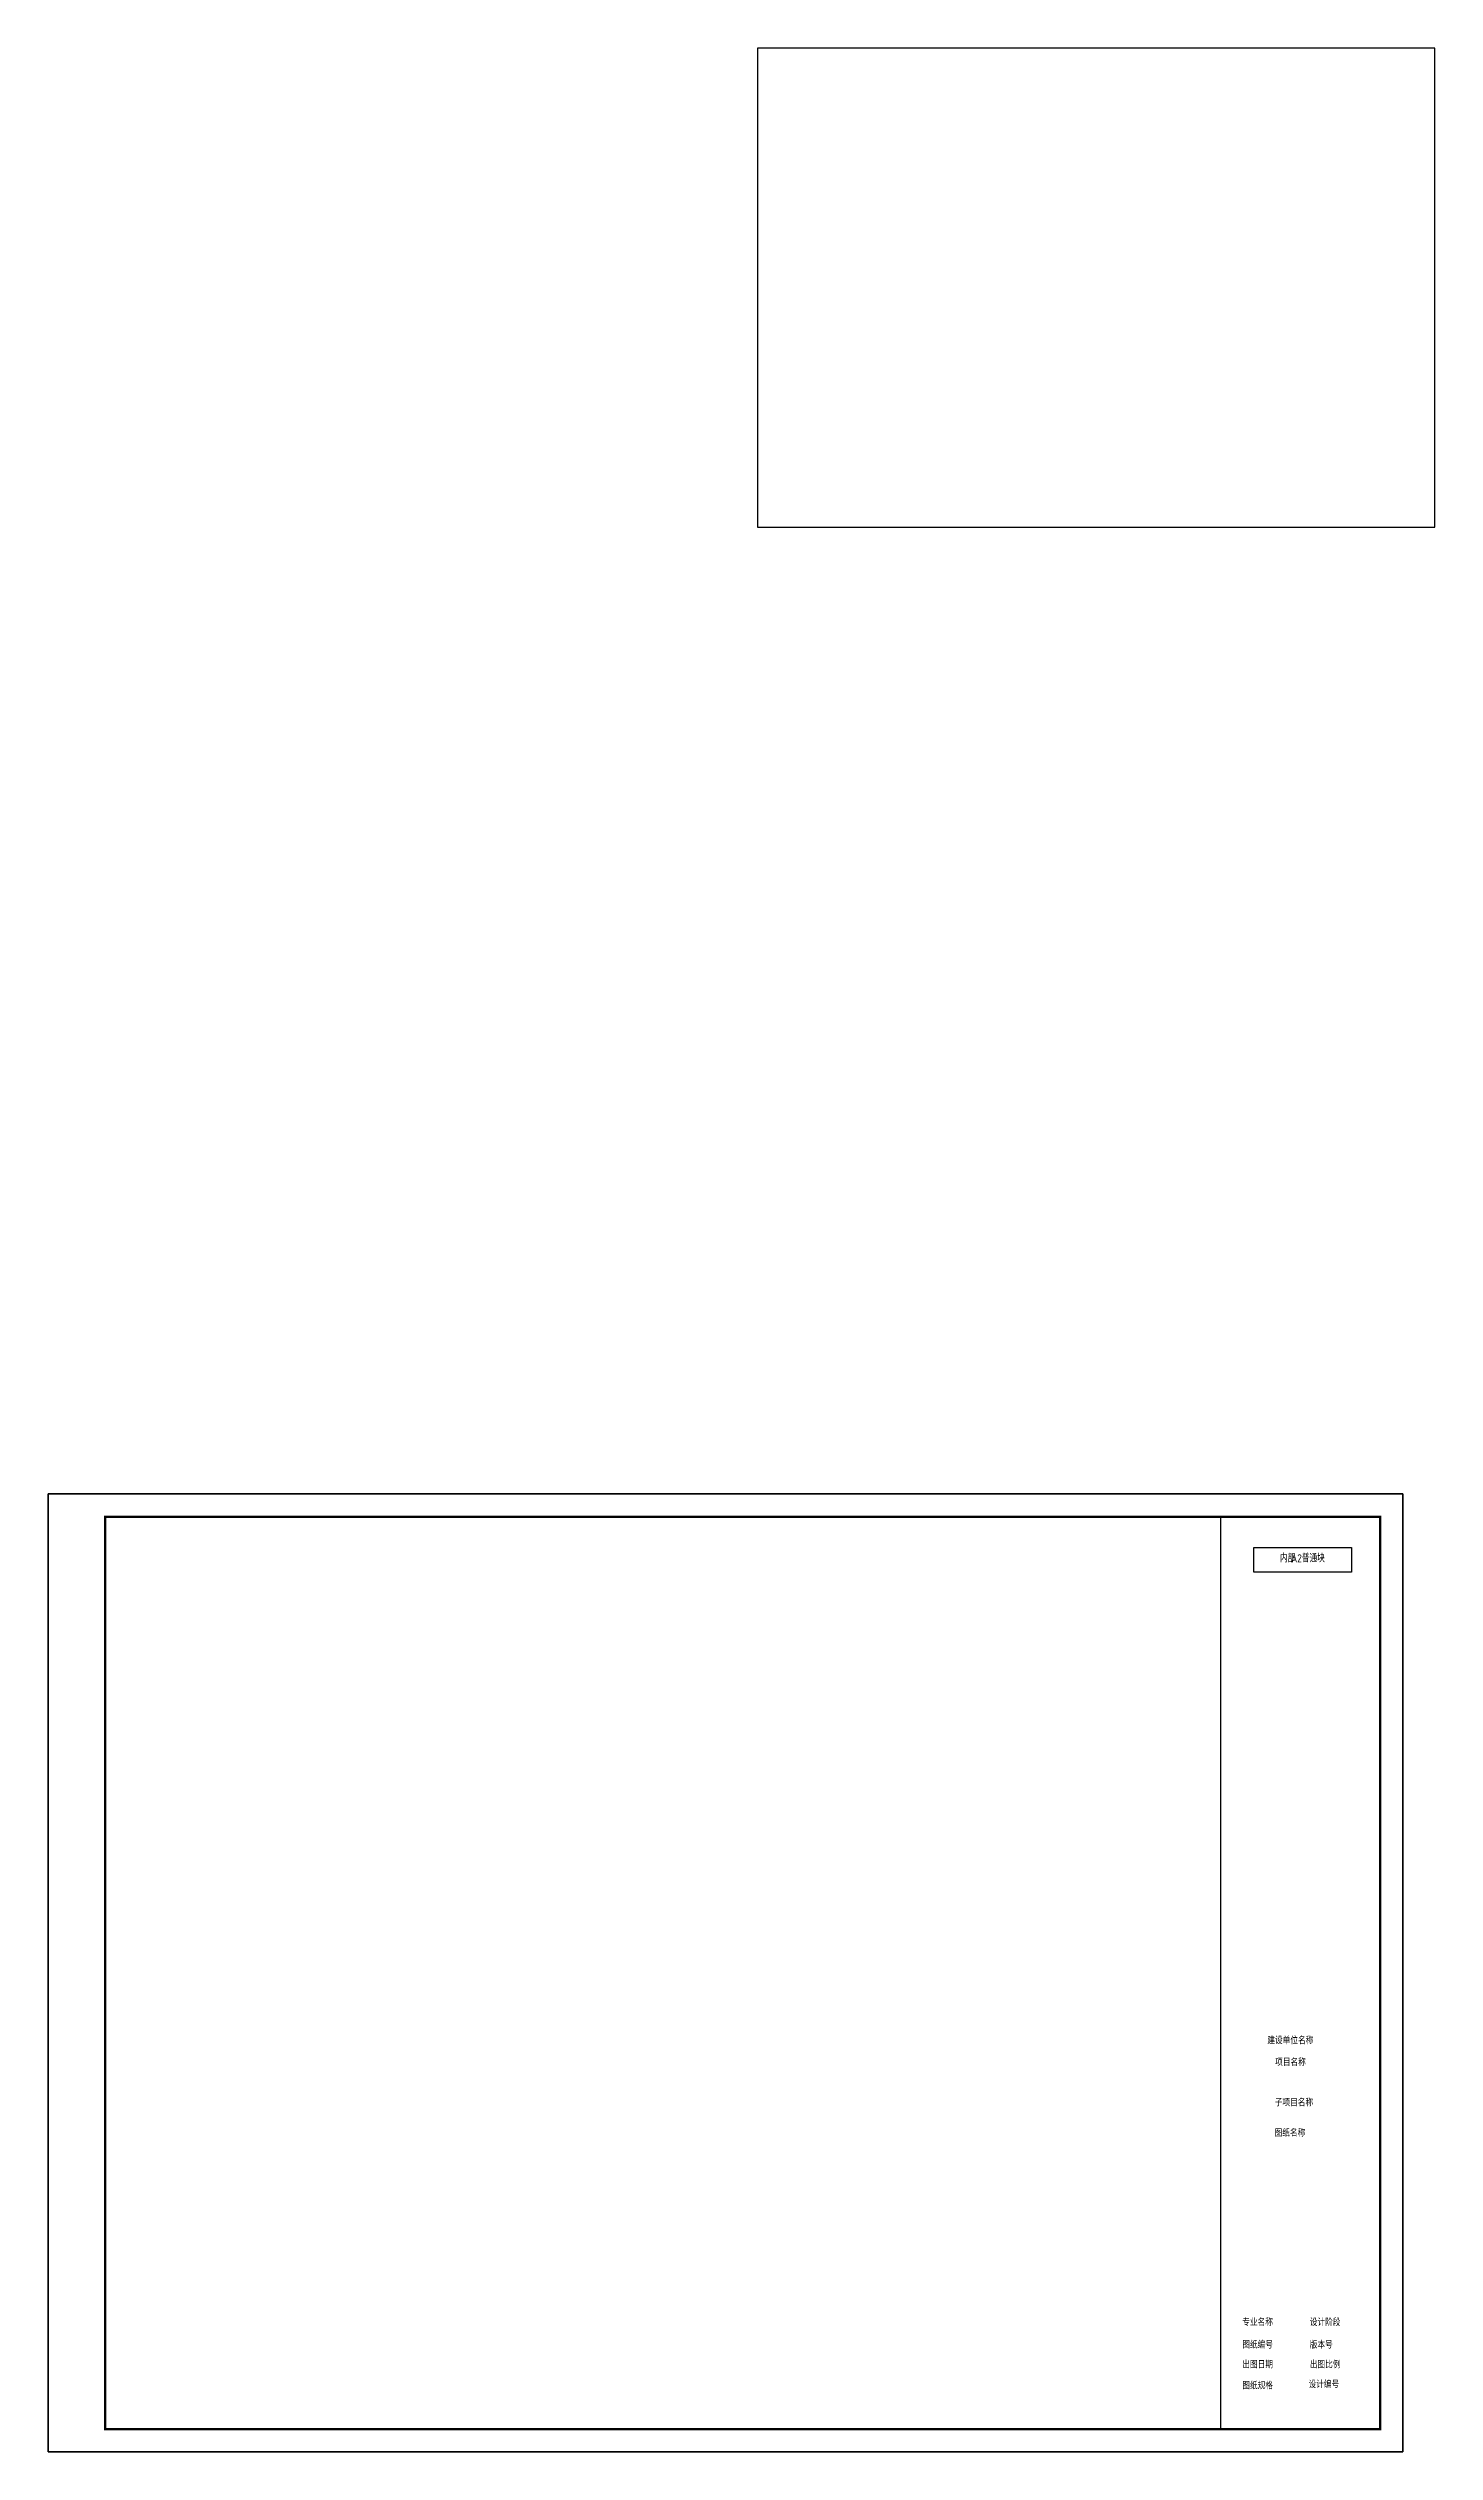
# Model space of a CAD drawing. Extents: x 155929 to 1124874, y 48921 to 424676.
# Drawn here: x 265396 to 356606, y 55291 to 213371 of the extents above; entities that cross this region are included whole.
import ezdxf
from ezdxf.enums import TextEntityAlignment as Align

# ---------------------------------------------------------------- set-up
doc = ezdxf.new("R2010")
doc.units = 0
doc.header["$LTSCALE"] = 1000
doc.header["$MEASUREMENT"] = 0
for name, color, linetype in [('dd', 7, 'Continuous'), ('dy_quyu', 7, 'Continuous'), ('PUB_TEXT', 7, 'Continuous'), ('tuqian_neibu_pl', 7, 'Continuous')]:
    doc.layers.add(name, color=color, linetype=linetype)
doc.styles.get("Standard").update_dxf_attribs({"font": 'gbenor.shx', "bigfont": 'gbcbig.shx'})
doc.styles.add('宋体', font='', dxfattribs={"width": 0.8})
doc.styles.get('宋体').set_extended_font_data('SimSun')

# ---------------------------------------------------------------- blocks, each defined once
blk = doc.blocks.new('A2普通块')
for points in [[(-7000, 0), (0, 0), (0, 40000), (-7000, 40000)], [(-5526, 38657), (-1251, 38657), (-1251, 37576), (-5526, 37576)]]:
    blk.add_lwpolyline(points, close=True)
at = {"layer": 'PUB_TEXT'}
for s, height, p in [('内部', 337.6, (-4390, 38003)), ('A2', 350, (-3899, 38003)), ('普通块', 337.6, (-3432, 38003))]:
    blk.add_text(s, height=height, dxfattribs=at).set_placement(p)
blk = doc.blocks.new('A2_202511250831')
blk.add_lwpolyline([(58400, 41000), (51400, 41000), (51400, 1000), (58400, 1000)], close=True)
at = {"layer": 'tuqian_neibu_pl'}
blk.add_lwpolyline([(0, 0), (59400, 0), (59400, 42000), (0, 42000)], close=True, dxfattribs=at)
at = {"layer": 'tuqian_neibu_pl', "const_width": 100}
blk.add_lwpolyline([(2500, 1000), (58400, 1000), (58400, 41000), (2500, 41000)], close=True, dxfattribs=at)
blk.add_blockref('A2普通块', (58400, 1000))
at = {"style": '宋体', "width": 0.8}
for tag, p in [('建设单位名称', (54489, 18064)), ('项目名称', (54489, 17109)), ('子项目名称', (54643, 15343)), ('图纸名称', (54481, 14011))]:
    blk.add_attdef(tag, text='', height=300, dxfattribs=at).set_placement(p, align=Align.MIDDLE_CENTER)
for tag, p in [('专业名称', (52361, 5855)), ('设计阶段', (55318, 5855)), ('图纸编号', (52361, 4866)), ('版本号', (55318, 4866)), ('出图日期', (52361, 4000)), ('设计编号', (55265, 3129)), ('出图比例', (55318, 4000)), ('图纸规格', (52361, 3078))]:
    blk.add_attdef(tag, text='', height=300, dxfattribs=at).set_placement(p, align=Align.TOP_LEFT)

msp = doc.modelspace()

# ---------------------------------------------------------------- linework, layer by layer
at = {"layer": 'dd'}
msp.add_lwpolyline([(312056, 181871), (356606, 181871), (356606, 213371), (312056, 213371)], close=True, dxfattribs=at)
at = {"layer": 'dy_quyu'}
msp.add_lwpolyline([(265396, 55291), (265396, 118291), (354496, 118291), (354496, 55291)], close=True, dxfattribs=at)
msp.add_lwpolyline([(265396, 55291), (265396, 118291), (354496, 118291), (354496, 55291)], close=True, dxfattribs=at)

# ---------------------------------------------------------------- block references
ref = msp.add_blockref('A2_202511250831', (265396, 55291), dxfattribs=dict(at, xscale=1.5, yscale=1.5, zscale=1.5))
ref.add_attrib('项目名称_001', '项目名称', (346099, 80722), dxfattribs={"layer": '0', "height": 450, "style": '宋体', "width": 0.8})
ref.add_attrib('图纸名称_001', '图纸名称', (346065, 76073), dxfattribs={"layer": '0', "height": 450, "style": '宋体', "width": 0.8})
ref.add_attrib('子项目名称_001', '子项目名称', (346076, 78072), dxfattribs={"layer": '0', "height": 450, "style": '宋体', "width": 0.8})
ref.add_attrib('建设单位名称_001', '建设单位名称', (345585, 82153), dxfattribs={"layer": '0', "height": 450, "style": '宋体', "width": 0.8})
ref.add_attrib('专业名称', '专业名称', dxfattribs={"layer": '0', "height": 450, "style": '宋体', "width": 0.8}).set_placement((343938, 64073), align=Align.TOP_LEFT)
ref.add_attrib('设计阶段', '设计阶段', dxfattribs={"layer": '0', "height": 450, "style": '宋体', "width": 0.8}).set_placement((348374, 64073), align=Align.TOP_LEFT)
ref.add_attrib('图纸编号', '图纸编号', dxfattribs={"layer": '0', "height": 450, "style": '宋体', "width": 0.8}).set_placement((343938, 62589), align=Align.TOP_LEFT)
ref.add_attrib('版本号', '版本号', dxfattribs={"layer": '0', "height": 450, "style": '宋体', "width": 0.8}).set_placement((348374, 62589), align=Align.TOP_LEFT)
ref.add_attrib('出图日期', '出图日期', dxfattribs={"layer": '0', "height": 450, "style": '宋体', "width": 0.8}).set_placement((343938, 61291), align=Align.TOP_LEFT)
ref.add_attrib('出图比例', '出图比例', dxfattribs={"layer": '0', "height": 450, "style": '宋体', "width": 0.8}).set_placement((348374, 61291), align=Align.TOP_LEFT)
ref.add_attrib('图纸规格', '图纸规格', dxfattribs={"layer": '0', "height": 450, "style": '宋体', "width": 0.8}).set_placement((343938, 59908), align=Align.TOP_LEFT)
ref.add_attrib('设计编号', '设计编号', dxfattribs={"layer": '0', "height": 450, "style": '宋体', "width": 0.8}).set_placement((348293, 59985), align=Align.TOP_LEFT)
ref = msp.add_blockref('A2_202511250831', (265396, 55291), dxfattribs=dict(at, xscale=1.5, yscale=1.5, zscale=1.5))
ref.add_attrib('项目名称_001', '项目名称', (346099, 80722), dxfattribs={"layer": '0', "height": 450, "style": '宋体', "width": 0.8})
ref.add_attrib('图纸名称_001', '图纸名称', (346065, 76073), dxfattribs={"layer": '0', "height": 450, "style": '宋体', "width": 0.8})
ref.add_attrib('子项目名称_001', '子项目名称', (346076, 78072), dxfattribs={"layer": '0', "height": 450, "style": '宋体', "width": 0.8})
ref.add_attrib('建设单位名称_001', '建设单位名称', (345585, 82153), dxfattribs={"layer": '0', "height": 450, "style": '宋体', "width": 0.8})
ref.add_attrib('专业名称', '专业名称', dxfattribs={"layer": '0', "height": 450, "style": '宋体', "width": 0.8}).set_placement((343938, 64073), align=Align.TOP_LEFT)
ref.add_attrib('设计阶段', '设计阶段', dxfattribs={"layer": '0', "height": 450, "style": '宋体', "width": 0.8}).set_placement((348374, 64073), align=Align.TOP_LEFT)
ref.add_attrib('图纸编号', '图纸编号', dxfattribs={"layer": '0', "height": 450, "style": '宋体', "width": 0.8}).set_placement((343938, 62589), align=Align.TOP_LEFT)
ref.add_attrib('版本号', '版本号', dxfattribs={"layer": '0', "height": 450, "style": '宋体', "width": 0.8}).set_placement((348374, 62589), align=Align.TOP_LEFT)
ref.add_attrib('出图日期', '出图日期', dxfattribs={"layer": '0', "height": 450, "style": '宋体', "width": 0.8}).set_placement((343938, 61291), align=Align.TOP_LEFT)
ref.add_attrib('出图比例', '出图比例', dxfattribs={"layer": '0', "height": 450, "style": '宋体', "width": 0.8}).set_placement((348374, 61291), align=Align.TOP_LEFT)
ref.add_attrib('图纸规格', '图纸规格', dxfattribs={"layer": '0', "height": 450, "style": '宋体', "width": 0.8}).set_placement((343938, 59908), align=Align.TOP_LEFT)
ref.add_attrib('设计编号', '设计编号', dxfattribs={"layer": '0', "height": 450, "style": '宋体', "width": 0.8}).set_placement((348293, 59985), align=Align.TOP_LEFT)

doc.saveas('drawing.dxf')
